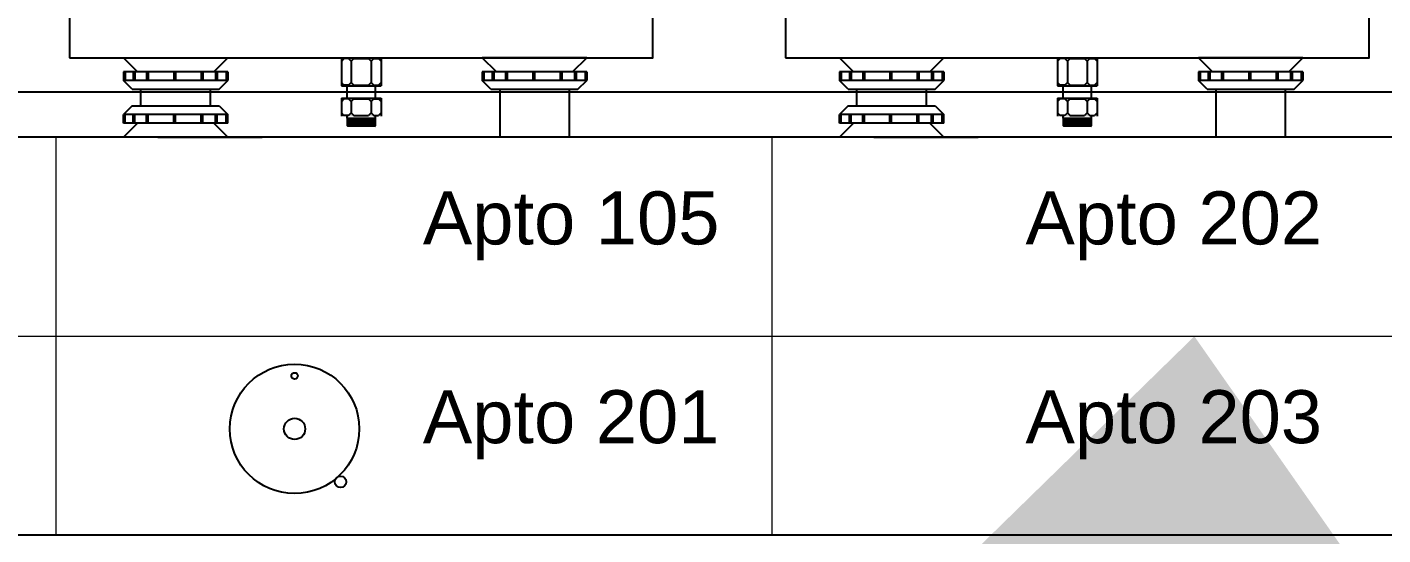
# Model space of a CAD drawing. Header units: inches. Extents: x -3 to 923, y -103 to 154.
# Drawn here: x 258.472 to 258.988, y -88.141 to -87.947 of the extents above; entities that cross this region are included whole.
import ezdxf

# ---------------------------------------------------------------- set-up
doc = ezdxf.new("R2010")
doc.units = ezdxf.units.IN
doc.header["$LTSCALE"] = 10
doc.header["$MEASUREMENT"] = 0
doc.linetypes.add('HIDDEN', pattern=[0.375, 0.25, -0.125])
doc.layers.get('DEFPOINTS').update_dxf_attribs({"color": 8})
for name, color, linetype in [('EL-Textos_condutos', 7, 'Continuous'), ('PARA-RAIOS', 240, 'Continuous'), ('QUADROS', 7, 'Continuous'), ('QUADROS_E_CAIXAS', 240, 'Continuous'), ('TXT', 7, 'Continuous')]:
    doc.layers.add(name, color=color, linetype=linetype)
doc.layers.add('VP', color=1, linetype='Continuous', plot=False)
doc.styles.add('Arial', font='arial.ttf')
doc.dimstyles.new('RICARDO-1-10', dxfattribs={"dimtxt": 0.02, "dimasz": 0.01, "dimexe": 0.01, "dimexo": 0.01, "dimgap": 0.01, "dimtad": 0, "dimtih": 1, "dimtoh": 1, "dimdec": 0, "dimlfac": 1000, "dimzin": 0, "dimdsep": 46, "dimtxsty": 'Arial', "dimblk": 'OBLIQUE', "dimcen": 0, "dimclrt": 2, "dimadec": 0, "dimazin": 0, "dimtfac": 1, "dimtdec": 0, "dimtofl": 0, "dimtmove": 0, "dimatfit": 3, "dimldrblk": 'CLOSEDBLANK', "dimfxl": 0, "dimtolj": 1, "dimtzin": 0, "dimarcsym": 0})
doc.dimstyles.get("Standard").update_dxf_attribs({"dimtxt": 0.18, "dimasz": 0.18, "dimexe": 0.18, "dimexo": 0.0625, "dimgap": 0.09, "dimtad": 0, "dimtih": 1, "dimtoh": 1, "dimdec": 4, "dimzin": 0, "dimdsep": 46, "dimtxsty": 'Standard', "dimcen": 0.09, "dimadec": 0, "dimazin": 0, "dimtfac": 1, "dimtdec": 4, "dimtofl": 0, "dimtmove": 0, "dimatfit": 3, "dimfxl": 0, "dimtolj": 1, "dimtzin": 0, "dimarcsym": 0})

# ---------------------------------------------------------------- blocks, each defined once
blk = doc.blocks.new('_Oblique')
at = {"color": 0, "linetype": 'ByBlock', "lineweight": -2}
blk.add_line((-0.5, -0.5), (0.5, 0.5), dxfattribs=at)
blk = doc.blocks.new('*D38')
at = {"layer": 'DEFPOINTS', "color": 0, "transparency": 16777216}
for p in [(261.0127879930641, -87.58607777777434), (257.9441555683533, -87.67654674285738), (261.0127879930641, -88.16688096198759)]:
    blk.add_point(p, dxfattribs=at)
at = {"layer": 'VP', "color": 0, "lineweight": -2, "transparency": 16777216}
for p, q in [((257.9441555683533, -87.66654674285738), (257.9441555683533, -87.57607777777433)), ((261.0127879930641, -88.15688096198758), (261.0127879930641, -87.57607777777433)), ((257.9441555683533, -87.58607777777434), (259.4385945637919, -87.58607777777434)), ((261.0127879930641, -87.58607777777434), (259.5183489976255, -87.58607777777434))]:
    blk.add_line(p, q, dxfattribs=at)
at = {"layer": 'VP', "color": 0, "lineweight": -2, "transparency": 16777216, "xscale": 0.01, "yscale": 0.01, "zscale": 0.01, "rotation": 180}
blk.add_blockref('_Oblique', (257.9441555683533, -87.58607777777434), dxfattribs=at)
at = {"layer": 'VP', "color": 0, "lineweight": -2, "transparency": 16777216, "xscale": 0.01, "yscale": 0.01, "zscale": 0.01}
blk.add_blockref('_Oblique', (261.0127879930641, -87.58607777777434), dxfattribs=at)
at = {"layer": 'VP', "color": 2, "transparency": 16777216, "insert": (259.4784717807087, -87.58607777777434), "char_height": 0.02, "attachment_point": 5, "style": 'Arial'}
blk.add_mtext('\\A1;3069', dxfattribs=at)
blk = doc.blocks.new('_ClosedBlank')
at = {"color": 0, "linetype": 'ByBlock', "lineweight": -2}
for p, q in [((-1, 0.1666666666666667), (0, 0)), ((-1, 0.1666666666666667), (-1, -0.1666666666666667)), ((0, 0), (-1, -0.1666666666666667))]:
    blk.add_line(p, q, dxfattribs=at)

msp = doc.modelspace()

# ---------------------------------------------------------------- hatches: boundary and pattern name
at = {"layer": 'QUADROS'}
for points in [[(258.5941738728795, -87.95923369937904), (258.5923874748174, -87.95923369937904), (258.5913893695006, -87.9602318046959), (258.5913893695006, -87.95898152546603), (258.6065198042833, -87.95898152546603), (258.6065198042833, -87.9602318046959), (258.6055216989664, -87.95923369937904), (258.6037353009044, -87.95923369937904), (258.6027371955876, -87.9602318046959), (258.6017390902707, -87.95923369937904), (258.596170083513, -87.95923369937904), (258.5951719781963, -87.9602318046959)], [(258.5941738728795, -87.95923369937904), (258.5923874748174, -87.95923369937904), (258.5913893695006, -87.9602318046959), (258.5913893695006, -87.95898152546603), (258.6065198042833, -87.95898152546603), (258.6065198042833, -87.9602318046959), (258.6055216989664, -87.95923369937904), (258.6037353009044, -87.95923369937904), (258.6027371955876, -87.9602318046959), (258.6017390902707, -87.95923369937904), (258.596170083513, -87.95923369937904), (258.5951719781963, -87.9602318046959)], [(258.8665216989663, -87.95923369937904), (258.8647353009043, -87.95923369937904), (258.8637371955875, -87.9602318046959), (258.8637371955875, -87.95898152546603), (258.8788676303701, -87.95898152546603), (258.8788676303701, -87.9602318046959), (258.8778695250533, -87.95923369937904), (258.8760831269913, -87.95923369937904), (258.8750850216745, -87.9602318046959), (258.8740869163577, -87.95923369937904), (258.8685179096, -87.95923369937904), (258.8675198042831, -87.9602318046959)], [(258.8665216989663, -87.95923369937904), (258.8647353009043, -87.95923369937904), (258.8637371955875, -87.9602318046959), (258.8637371955875, -87.95898152546603), (258.8788676303701, -87.95898152546603), (258.8788676303701, -87.9602318046959), (258.8778695250533, -87.95923369937904), (258.8760831269913, -87.95923369937904), (258.8750850216745, -87.9602318046959), (258.8740869163577, -87.95923369937904), (258.8685179096, -87.95923369937904), (258.8675198042831, -87.9602318046959)], [(258.5913893695006, -87.96964540926548), (258.5913893695006, -87.9683951300356), (258.5923874748174, -87.96939323535244), (258.5941738728795, -87.96939323535244), (258.5951719781963, -87.9683951300356), (258.596170083513, -87.96939323535244), (258.6017390902707, -87.96939323535244), (258.6027371955876, -87.9683951300356), (258.6037353009044, -87.96939323535244), (258.6055216989664, -87.96939323535244), (258.6065198042833, -87.96839513003567), (258.6065198042833, -87.96964540926548)], [(258.8637371955875, -87.96964540926548), (258.8637371955875, -87.9683951300356), (258.8647353009043, -87.96939323535244), (258.8665216989663, -87.96939323535244), (258.8675198042831, -87.9683951300356), (258.8685179096001, -87.96939323535244), (258.8740869163577, -87.96939323535244), (258.8750850216745, -87.9683951300356), (258.8760831269913, -87.96939323535244), (258.8778695250533, -87.96939323535244), (258.8788676303701, -87.96839513003567), (258.8788676303701, -87.96964540926548)]]:
    msp.add_hatch(color=7, dxfattribs=at).paths.add_polyline_path(points)
h = msp.add_hatch(color=7, dxfattribs=at)
h.paths.add_polyline_path([(258.5913893695006, -87.98120085869756), (258.5913893695006, -87.9799505794677), (258.5923874748174, -87.98094868478452), (258.5941738728795, -87.98094868478452), (258.5951719781963, -87.9799505794677), (258.596170083513, -87.98094868478452), (258.6017390902707, -87.98094868478452), (258.6027371955876, -87.9799505794677), (258.6037353009044, -87.98094868478452), (258.6055216989664, -87.98094868478452), (258.6065198042833, -87.9799505794677), (258.6065198042833, -87.98120085869756)])
h.paths.add_polyline_path([(258.6065198042833, -87.97439216304538), (258.6065198042833, -87.97564244227524), (258.6055216989664, -87.9746443369584), (258.6037353009044, -87.9746443369584), (258.6027371955876, -87.97564244227524), (258.6017390902707, -87.9746443369584), (258.596170083513, -87.9746443369584), (258.5951719781963, -87.97564244227524), (258.5941738728795, -87.9746443369584), (258.5923874748174, -87.9746443369584), (258.5913893695006, -87.97564244227524), (258.5913893695006, -87.97439216304538)])
h = msp.add_hatch(color=7, dxfattribs=at)
h.paths.add_polyline_path([(258.8637371955875, -87.98120085869756), (258.8637371955875, -87.9799505794677), (258.8647353009043, -87.98094868478452), (258.8665216989663, -87.98094868478452), (258.8675198042831, -87.9799505794677), (258.8685179096001, -87.98094868478452), (258.8740869163577, -87.98094868478452), (258.8750850216745, -87.9799505794677), (258.8760831269913, -87.98094868478452), (258.8778695250533, -87.98094868478452), (258.8788676303701, -87.9799505794677), (258.8788676303701, -87.98120085869756)])
h.paths.add_polyline_path([(258.8788676303701, -87.97439216304538), (258.8788676303701, -87.97564244227524), (258.8778695250533, -87.9746443369584), (258.8760831269913, -87.9746443369584), (258.8750850216745, -87.97564244227524), (258.8740869163577, -87.9746443369584), (258.8685179096001, -87.9746443369584), (258.8675198042831, -87.97564244227524), (258.8665216989663, -87.9746443369584), (258.8647353009043, -87.9746443369584), (258.8637371955875, -87.97564244227524), (258.8637371955875, -87.97439216304538)])

# ---------------------------------------------------------------- linework, layer by layer
at = {"layer": 'EL-Textos_condutos', "linetype": 'Continuous', "lineweight": 0}
for p, q in [((258.4828077422665, -87.98924239503108), (258.4828077422665, -88.1405467428572)), ((258.7551555683534, -87.98924239503108), (258.7551555683534, -88.1405467428572)), ((257.9431555683533, -88.06489456894411), (259.2040251335707, -88.06489456894418))]:
    msp.add_line(p, q, dxfattribs=at)
at = {"layer": 'QUADROS', "color": 7}
for p, q in [((258.5138352205273, -87.96432198518835), (258.508494760805, -87.95898152546603)), ((258.5428565619522, -87.96432198518835), (258.5481970216745, -87.95898152546603)), ((258.5913893695006, -87.95898152546603), (258.6065198042833, -87.95898152546603)), ((258.5913893695006, -87.95898152546603), (258.5913893695006, -87.96964540926548)), ((258.5913893695006, -87.95898152546603), (258.6065198042833, -87.95898152546603)), ((258.5913893695006, -87.9602318046959), (258.5923874748174, -87.95923369937904)), ((258.5913893695006, -87.9602318046959), (258.5923874748174, -87.95923369937904)), ((258.5941738728795, -87.95923369937904), (258.5923874748174, -87.95923369937904)), ((258.5941738728795, -87.95923369937904), (258.5923874748174, -87.95923369937904)), ((258.5951719781963, -87.9602318046959), (258.5941632825441, -87.95922310904369)), ((258.5951719781963, -87.9602318046959), (258.5941632825441, -87.95922310904369)), ((258.5951719781963, -87.9602318046959), (258.5961806738484, -87.95922310904369)), ((258.5951719781963, -87.9602318046959), (258.5961806738484, -87.95922310904369)), ((258.5951719781963, -87.9602318046959), (258.5951719781963, -87.9683951300356)), ((258.596170083513, -87.95923369937904), (258.6017390902707, -87.95923369937904)), ((258.596170083513, -87.95923369937904), (258.6017390902707, -87.95923369937904)), ((258.6027371955876, -87.9602318046959), (258.6017284999353, -87.95922310904369)), ((258.6027371955876, -87.9602318046959), (258.6017284999353, -87.95922310904369)), ((258.6027371955876, -87.9602318046959), (258.6037458912397, -87.95922310904369)), ((258.6027371955876, -87.9602318046959), (258.6037458912397, -87.95922310904369)), ((258.6027371955876, -87.9602318046959), (258.6027371955876, -87.9683951300356)), ((258.6037353009044, -87.95923369937904), (258.6055216989664, -87.95923369937904)), ((258.6037353009044, -87.95923369937904), (258.6055216989664, -87.95923369937904)), ((258.6065198042833, -87.9602318046959), (258.6055216989664, -87.95923369937904)), ((258.6065198042833, -87.9602318046959), (258.6055216989664, -87.95923369937904)), ((258.6065198042833, -87.95898152546603), (258.6065198042833, -87.96964540926548)), ((258.6503322102619, -87.96432198518835), (258.6449917505395, -87.95898152546603)), ((258.6449917505395, -87.95898152546603), (258.6846940114091, -87.95898152546603)), ((258.6846940114091, -87.95898152546603), (258.6449917505395, -87.95898152546603)), ((258.6793535516869, -87.96432198518835), (258.6846940114091, -87.95898152546603)), ((258.7861830466142, -87.96432198518835), (258.7808425868919, -87.95898152546603)), ((258.8152043880391, -87.96432198518835), (258.8205448477614, -87.95898152546603)), ((258.8637371955875, -87.95898152546603), (258.8788676303701, -87.95898152546603)), ((258.8637371955875, -87.95898152546603), (258.8637371955875, -87.96964540926548)), ((258.8637371955875, -87.95898152546603), (258.8788676303701, -87.95898152546603)), ((258.8637371955875, -87.9602318046959), (258.8647353009043, -87.95923369937904)), ((258.8637371955875, -87.9602318046959), (258.8647353009043, -87.95923369937904)), ((258.8665216989663, -87.95923369937904), (258.8647353009043, -87.95923369937904)), ((258.8665216989663, -87.95923369937904), (258.8647353009043, -87.95923369937904)), ((258.8675198042831, -87.9602318046959), (258.866511108631, -87.95922310904369)), ((258.8675198042831, -87.9602318046959), (258.866511108631, -87.95922310904369)), ((258.8675198042831, -87.9602318046959), (258.8685284999355, -87.95922310904369)), ((258.8675198042831, -87.9602318046959), (258.8685284999355, -87.95922310904369)), ((258.8675198042831, -87.9602318046959), (258.8675198042831, -87.9683951300356)), ((258.8685179096001, -87.95923369937904), (258.8740869163577, -87.95923369937904)), ((258.8685179096001, -87.95923369937904), (258.8740869163577, -87.95923369937904)), ((258.8750850216745, -87.9602318046959), (258.8740763260224, -87.95922310904369)), ((258.8750850216745, -87.9602318046959), (258.8740763260224, -87.95922310904369)), ((258.8750850216745, -87.9602318046959), (258.8760937173266, -87.95922310904369)), ((258.8750850216745, -87.9602318046959), (258.8760937173266, -87.95922310904369)), ((258.8750850216745, -87.9602318046959), (258.8750850216745, -87.9683951300356)), ((258.8760831269913, -87.95923369937904), (258.8778695250533, -87.95923369937904)), ((258.8760831269913, -87.95923369937904), (258.8778695250533, -87.95923369937904)), ((258.8788676303701, -87.9602318046959), (258.8778695250533, -87.95923369937904)), ((258.8788676303701, -87.9602318046959), (258.8778695250533, -87.95923369937904)), ((258.8788676303701, -87.95898152546603), (258.8788676303701, -87.96964540926548)), ((258.9226800363488, -87.96432198518835), (258.9173395766265, -87.95898152546603)), ((258.9173395766265, -87.95898152546603), (258.957041837496, -87.95898152546603)), ((258.957041837496, -87.95898152546603), (258.9173395766265, -87.95898152546603)), ((258.9517013777738, -87.96432198518835), (258.957041837496, -87.95898152546603)), ((258.508494760805, -87.96432198518835), (258.508494760805, -87.96763050692745)), ((258.5481970216745, -87.96432198518835), (258.508494760805, -87.96432198518835)), ((258.5118032825441, -87.97093902866666), (258.508494760805, -87.96763050692745)), ((258.5481970216745, -87.9676305069275), (258.508494760805, -87.96763050692745)), ((258.5091315493209, -87.96432198518835), (258.5091315493209, -87.96763050692745)), ((258.5122542508465, -87.96432198518835), (258.5122542508465, -87.9676305069275)), ((258.5128910393625, -87.96432198518835), (258.5128910393625, -87.9676305069275)), ((258.5173293383024, -87.96432198518835), (258.5173293383024, -87.9676305069275)), ((258.5179661268184, -87.96432198518835), (258.5179661268184, -87.9676305069275)), ((258.5277091027237, -87.96432198518835), (258.5277091027237, -87.9676305069275)), ((258.5283458912398, -87.96432198518835), (258.5283458912398, -87.9676305069275)), ((258.5380888671451, -87.96432198518835), (258.5380888671451, -87.9676305069275)), ((258.538725655661, -87.96432198518835), (258.538725655661, -87.96763050692745)), ((258.5435564616419, -87.96432198518835), (258.5435564616419, -87.9676305069275)), ((258.5441932501579, -87.96432198518835), (258.5441932501579, -87.96763050692745)), ((258.5448884999354, -87.97093902866666), (258.5481970216745, -87.96763050692745)), ((258.5475602331585, -87.96432198518835), (258.5475602331585, -87.9676305069275)), ((258.5481970216745, -87.96432198518835), (258.5481970216745, -87.96763050692745)), ((258.6846940114091, -87.96432198518835), (258.6449917505395, -87.96432198518835)), ((258.6449917505395, -87.96432198518835), (258.6449917505395, -87.96763050692745)), ((258.6846940114091, -87.96763050692745), (258.6449917505395, -87.96763050692745)), ((258.6483002722787, -87.97093902866666), (258.6449917505395, -87.96763050692745)), ((258.6456285390555, -87.96432198518835), (258.6456285390555, -87.96763050692745)), ((258.6487512405812, -87.96432198518835), (258.6487512405812, -87.96763050692745)), ((258.6493880290972, -87.96432198518835), (258.6493880290972, -87.96763050692745)), ((258.653826328037, -87.96432198518835), (258.653826328037, -87.96763050692745)), ((258.654463116553, -87.96432198518835), (258.654463116553, -87.96763050692745)), ((258.6642060924582, -87.96432198518835), (258.6642060924582, -87.96763050692745)), ((258.6648428809743, -87.96432198518835), (258.6648428809743, -87.96763050692745)), ((258.6745858568797, -87.96432198518835), (258.6745858568797, -87.96763050692745)), ((258.6752226453956, -87.96432198518835), (258.6752226453956, -87.96763050692745)), ((258.6800534513765, -87.96432198518835), (258.6800534513765, -87.96763050692745)), ((258.6806902398926, -87.96432198518835), (258.6806902398926, -87.96763050692745)), ((258.68138548967, -87.97093902866659), (258.6846940114091, -87.96763050692745)), ((258.6840572228932, -87.96432198518835), (258.6840572228932, -87.96763050692745)), ((258.6846940114091, -87.96432198518835), (258.6846940114091, -87.96763050692745)), ((258.7808425868919, -87.96432198518835), (258.7808425868919, -87.96763050692745)), ((258.8205448477614, -87.96432198518835), (258.7808425868919, -87.96432198518835)), ((258.7841511086311, -87.97093902866666), (258.7808425868919, -87.96763050692745)), ((258.8205448477614, -87.9676305069275), (258.7808425868919, -87.96763050692745)), ((258.7814793754079, -87.96432198518835), (258.7814793754079, -87.96763050692745)), ((258.7846020769335, -87.96432198518835), (258.7846020769335, -87.9676305069275)), ((258.7852388654494, -87.96432198518835), (258.7852388654494, -87.9676305069275)), ((258.7896771643893, -87.96432198518835), (258.7896771643893, -87.9676305069275)), ((258.7903139529053, -87.96432198518835), (258.7903139529053, -87.9676305069275)), ((258.8000569288106, -87.96432198518835), (258.8000569288106, -87.9676305069275)), ((258.8006937173267, -87.96432198518835), (258.8006937173267, -87.9676305069275)), ((258.810436693232, -87.96432198518835), (258.810436693232, -87.9676305069275)), ((258.811073481748, -87.96432198518835), (258.811073481748, -87.96763050692745)), ((258.8159042877289, -87.96432198518835), (258.8159042877289, -87.9676305069275)), ((258.8165410762448, -87.96432198518835), (258.8165410762448, -87.96763050692745)), ((258.8172363260223, -87.97093902866666), (258.8205448477614, -87.96763050692745)), ((258.8199080592456, -87.96432198518835), (258.8199080592456, -87.9676305069275)), ((258.8205448477614, -87.96432198518835), (258.8205448477614, -87.96763050692745)), ((258.957041837496, -87.96432198518835), (258.9173395766265, -87.96432198518835)), ((258.9173395766265, -87.96432198518835), (258.9173395766265, -87.96763050692745)), ((258.957041837496, -87.96763050692745), (258.9173395766265, -87.96763050692745)), ((258.9206480983657, -87.97093902866666), (258.9173395766265, -87.96763050692745)), ((258.9179763651425, -87.96432198518835), (258.9179763651425, -87.96763050692745)), ((258.921099066668, -87.96432198518835), (258.921099066668, -87.96763050692745)), ((258.921735855184, -87.96432198518835), (258.921735855184, -87.96763050692745)), ((258.9261741541239, -87.96432198518835), (258.9261741541239, -87.96763050692745)), ((258.92681094264, -87.96432198518835), (258.92681094264, -87.96763050692745)), ((258.9365539185453, -87.96432198518835), (258.9365539185453, -87.96763050692745)), ((258.9371907070613, -87.96432198518835), (258.9371907070613, -87.96763050692745)), ((258.9469336829666, -87.96432198518835), (258.9469336829666, -87.96763050692745)), ((258.9475704714827, -87.96432198518835), (258.9475704714827, -87.96763050692745)), ((258.9524012774635, -87.96432198518835), (258.9524012774635, -87.96763050692745)), ((258.9530380659795, -87.96432198518835), (258.9530380659795, -87.96763050692745)), ((258.9537333157569, -87.97093902866659), (258.957041837496, -87.96763050692745)), ((258.9564050489801, -87.96432198518835), (258.9564050489801, -87.96763050692745)), ((258.957041837496, -87.96432198518835), (258.957041837496, -87.96763050692745)), ((258.5118032825441, -87.97093902866666), (258.5448884999354, -87.97093902866666)), ((258.5151118042831, -87.97728489183062), (258.5151118042831, -87.97093902866666)), ((258.5415799781962, -87.97728489183062), (258.5415799781962, -87.97093902866666)), ((258.5913893695006, -87.9683951300356), (258.5923874748174, -87.96939323535244)), ((258.5913893695006, -87.96964540926548), (258.6065198042833, -87.96964540926548)), ((258.5941738728795, -87.96939323535244), (258.5923874748174, -87.96939323535244)), ((258.5935530216744, -87.97439216304538), (258.5935530216744, -87.96939323535244)), ((258.5951719781963, -87.9683951300356), (258.5941632825441, -87.96940382568782)), ((258.5951719781963, -87.9683951300356), (258.5961806738484, -87.96940382568782)), ((258.596170083513, -87.96939323535244), (258.6017390902707, -87.96939323535244)), ((258.6027371955876, -87.9683951300356), (258.6017284999353, -87.96940382568782)), ((258.6027371955876, -87.9683951300356), (258.6037458912397, -87.96940382568782)), ((258.6037353009044, -87.96939323535244), (258.6055216989664, -87.96939323535244)), ((258.6043561521093, -87.97439216304538), (258.6043561521093, -87.96964540926548)), ((258.6065198042833, -87.9683951300356), (258.6055216989664, -87.96939323535244)), ((258.6483002722787, -87.97093902866666), (258.68138548967, -87.97093902866659)), ((258.7841511086311, -87.97093902866666), (258.8172363260223, -87.97093902866666)), ((258.7874596303702, -87.97728489183062), (258.7874596303702, -87.97093902866666)), ((258.8139278042831, -87.97728489183062), (258.8139278042831, -87.97093902866666)), ((258.8637371955875, -87.9683951300356), (258.8647353009043, -87.96939323535244)), ((258.8637371955875, -87.96964540926548), (258.8788676303701, -87.96964540926548)), ((258.8665216989663, -87.96939323535244), (258.8647353009043, -87.96939323535244)), ((258.8659008477615, -87.97439216304538), (258.8659008477615, -87.96939323535244)), ((258.8675198042831, -87.9683951300356), (258.866511108631, -87.96940382568782)), ((258.8675198042831, -87.9683951300356), (258.8685284999355, -87.96940382568782)), ((258.8685179096001, -87.96939323535244), (258.8740869163577, -87.96939323535244)), ((258.8750850216745, -87.9683951300356), (258.8740763260224, -87.96940382568782)), ((258.8750850216745, -87.9683951300356), (258.8760937173266, -87.96940382568782)), ((258.8760831269913, -87.96939323535244), (258.8778695250533, -87.96939323535244)), ((258.8767039781961, -87.97439216304538), (258.8767039781961, -87.96964540926548)), ((258.8788676303701, -87.9683951300356), (258.8778695250533, -87.96939323535244)), ((258.9206480983657, -87.97093902866666), (258.9537333157569, -87.97093902866659)), ((258.5118032825441, -87.97728489183062), (258.508494760805, -87.98059341356978)), ((258.5118032825441, -87.97728489183062), (258.5448884999354, -87.97728489183062)), ((258.5448884999354, -87.97728489183062), (258.5481970216745, -87.98059341356978)), ((258.5913893695006, -87.97439216304538), (258.6065198042833, -87.97439216304538)), ((258.5913893695006, -87.97439216304538), (258.5913893695006, -87.98120085869756)), ((258.5913893695006, -87.97564244227524), (258.5923874748174, -87.9746443369584)), ((258.5941738728795, -87.9746443369584), (258.5923874748174, -87.9746443369584)), ((258.5951719781963, -87.97564244227524), (258.5941632825441, -87.97463374662304)), ((258.5951719781963, -87.97564244227524), (258.5961806738484, -87.97463374662304)), ((258.5951719781963, -87.97564244227524), (258.5951719781963, -87.9799505794677)), ((258.596170083513, -87.9746443369584), (258.6017390902707, -87.9746443369584)), ((258.6027371955876, -87.97564244227524), (258.6017284999353, -87.97463374662304)), ((258.6027371955876, -87.97564244227524), (258.6037458912397, -87.97463374662304)), ((258.6027371955876, -87.97564244227524), (258.6027371955876, -87.9799505794677)), ((258.6037353009044, -87.9746443369584), (258.6055216989664, -87.9746443369584)), ((258.6065198042833, -87.97564244227524), (258.6055216989664, -87.9746443369584)), ((258.6065198042833, -87.97439216304538), (258.6065198042833, -87.98120085869756)), ((258.7841511086311, -87.97728489183062), (258.7808425868919, -87.98059341356978)), ((258.7841511086311, -87.97728489183062), (258.8172363260223, -87.97728489183062)), ((258.8172363260223, -87.97728489183062), (258.8205448477614, -87.98059341356978)), ((258.8637371955875, -87.97439216304538), (258.8788676303701, -87.97439216304538)), ((258.8637371955875, -87.97439216304538), (258.8637371955875, -87.98120085869756)), ((258.8637371955875, -87.97564244227524), (258.8647353009043, -87.9746443369584)), ((258.8665216989663, -87.9746443369584), (258.8647353009043, -87.9746443369584)), ((258.8675198042831, -87.97564244227524), (258.866511108631, -87.97463374662304)), ((258.8675198042831, -87.97564244227524), (258.8685284999355, -87.97463374662304)), ((258.8675198042831, -87.97564244227524), (258.8675198042831, -87.9799505794677)), ((258.8685179096001, -87.9746443369584), (258.8740869163577, -87.9746443369584)), ((258.8750850216745, -87.97564244227524), (258.8740763260224, -87.97463374662304)), ((258.8750850216745, -87.97564244227524), (258.8760937173266, -87.97463374662304)), ((258.8750850216745, -87.97564244227524), (258.8750850216745, -87.9799505794677)), ((258.8760831269913, -87.9746443369584), (258.8778695250533, -87.9746443369584)), ((258.8788676303701, -87.97564244227524), (258.8778695250533, -87.9746443369584)), ((258.8788676303701, -87.97439216304538), (258.8788676303701, -87.98120085869756)), ((258.508494760805, -87.98390193530892), (258.508494760805, -87.98059341356978)), ((258.5481970216745, -87.98059341356978), (258.508494760805, -87.98059341356978)), ((258.5091315493209, -87.98390193530892), (258.5091315493209, -87.98059341356978)), ((258.5122542508465, -87.98390193530892), (258.5122542508465, -87.98059341356978)), ((258.5128910393625, -87.98390193530892), (258.5128910393625, -87.98059341356978)), ((258.5173293383024, -87.98390193530892), (258.5173293383024, -87.98059341356978)), ((258.5179661268184, -87.98390193530892), (258.5179661268184, -87.98059341356978)), ((258.5277091027237, -87.98390193530892), (258.5277091027237, -87.98059341356978)), ((258.5283458912398, -87.98390193530892), (258.5283458912398, -87.98059341356978)), ((258.5380888671451, -87.98390193530892), (258.5380888671451, -87.98059341356978)), ((258.538725655661, -87.98390193530892), (258.538725655661, -87.98059341356978)), ((258.5435564616419, -87.98390193530892), (258.5435564616419, -87.98059341356978)), ((258.5441932501579, -87.98390193530892), (258.5441932501579, -87.98059341356978)), ((258.5475602331585, -87.98390193530892), (258.5475602331585, -87.98059341356978)), ((258.5481970216745, -87.98390193530892), (258.5481970216745, -87.98059341356978)), ((258.5913893695006, -87.9799505794677), (258.5923874748174, -87.98094868478452)), ((258.5941738728795, -87.98094868478452), (258.5923874748174, -87.98094868478452)), ((258.5935530216744, -87.98195738043667), (258.5935530216744, -87.98094868478452)), ((258.5935530216744, -87.98195738043667), (258.5936920215655, -87.98206588305601)), ((258.5935530216744, -87.98195738043667), (258.6043561521093, -87.98195738043667)), ((258.5936920215655, -87.98208178564323), (258.5935632078705, -87.98218233696906)), ((258.5935632078705, -87.98219823955628), (258.5936920215655, -87.98229879088217)), ((258.5936920215655, -87.98231469346945), (258.5935632078705, -87.98241524479538)), ((258.5935632078705, -87.98243114738261), (258.5936920215655, -87.98253169870827)), ((258.5936920215655, -87.9825476012955), (258.5935632078705, -87.98264815262132)), ((258.5935632078705, -87.98266405520855), (258.5936920215655, -87.98276460653443)), ((258.5936920215655, -87.98278050912172), (258.5935632078705, -87.98288106044743)), ((258.5935632078705, -87.98289696303466), (258.5936920215655, -87.98299751436042)), ((258.5936920215655, -87.98301341694771), (258.5935632078705, -87.98311396827349)), ((258.5935632078705, -87.98312987086071), (258.5936920215655, -87.98323042218654)), ((258.5936920215655, -87.98324632477376), (258.5935632078705, -87.98334687609959)), ((258.5935632078705, -87.98336277868681), (258.5936920215655, -87.98346333001264)), ((258.6042233589583, -87.98230674217578), (258.5935694146104, -87.98219028826266)), ((258.6042233589583, -87.982539650002), (258.5935694146106, -87.98242319608882)), ((258.6042233589583, -87.9827725578281), (258.5935694146106, -87.98265610391493)), ((258.6042233589583, -87.98300546565426), (258.5935694146106, -87.98288901174111)), ((258.6042233589583, -87.98323837348025), (258.5935694146106, -87.98312191956708)), ((258.6042233589583, -87.98347128130644), (258.5935694146106, -87.98335482739331)), ((258.5936858148254, -87.9820738343496), (258.6043397591732, -87.98219028826266)), ((258.5936858148254, -87.98230674217578), (258.6043397591732, -87.98242319608882)), ((258.5936858148254, -87.98253965000188), (258.6043397591732, -87.98265610391493)), ((258.5936858148254, -87.9827725578281), (258.6043397591732, -87.98288901174111)), ((258.5936858148254, -87.98300546565405), (258.6043397591732, -87.98312191956708)), ((258.5936858148254, -87.98323837348025), (258.6043397591732, -87.98335482739331)), ((258.5951719781963, -87.9799505794677), (258.5941632825441, -87.98095927511984)), ((258.5951719781963, -87.9799505794677), (258.5961806738484, -87.98095927511984)), ((258.596170083513, -87.98094868478452), (258.6017390902707, -87.98094868478452)), ((258.6027371955876, -87.9799505794677), (258.6017284999353, -87.98095927511984)), ((258.6027371955876, -87.9799505794677), (258.6037458912397, -87.98095927511984)), ((258.6037353009044, -87.98094868478452), (258.6055216989664, -87.98094868478452)), ((258.6043561521093, -87.98195738043667), (258.6042171522183, -87.98206588305601)), ((258.6042171522183, -87.98208178564323), (258.6043459659133, -87.98218233696906)), ((258.6043459659133, -87.98219823955628), (258.6042171522183, -87.98229879088217)), ((258.6042171522183, -87.98231469346945), (258.6043459659133, -87.98241524479538)), ((258.6043459659133, -87.98243114738261), (258.6042171522183, -87.98253169870827)), ((258.6042171522183, -87.9825476012955), (258.6043459659133, -87.98264815262132)), ((258.6043459659133, -87.98266405520855), (258.6042171522183, -87.98276460653443)), ((258.6042171522183, -87.98278050912172), (258.6043459659133, -87.98288106044743)), ((258.6043459659133, -87.98289696303466), (258.6042171522183, -87.98299751436042)), ((258.6042171522183, -87.98301341694771), (258.6043459659133, -87.98311396827349)), ((258.6043459659133, -87.98312987086071), (258.6042171522183, -87.98323042218654)), ((258.6042171522183, -87.98324632477376), (258.6043459659133, -87.98334687609959)), ((258.6043459659133, -87.98336277868681), (258.6042171522183, -87.98346333001264)), ((258.6043561521093, -87.98195738043667), (258.6043561521093, -87.98094868478452)), ((258.6065198042833, -87.9799505794677), (258.6055216989664, -87.98094868478452)), ((258.7808425868919, -87.98390193530892), (258.7808425868919, -87.98059341356978)), ((258.8205448477614, -87.98059341356978), (258.7808425868919, -87.98059341356978)), ((258.7814793754079, -87.98390193530892), (258.7814793754079, -87.98059341356978)), ((258.7846020769335, -87.98390193530892), (258.7846020769335, -87.98059341356978)), ((258.7852388654494, -87.98390193530892), (258.7852388654494, -87.98059341356978)), ((258.7896771643893, -87.98390193530892), (258.7896771643893, -87.98059341356978)), ((258.7903139529053, -87.98390193530892), (258.7903139529053, -87.98059341356978)), ((258.8000569288106, -87.98390193530892), (258.8000569288106, -87.98059341356978)), ((258.8006937173267, -87.98390193530892), (258.8006937173267, -87.98059341356978)), ((258.810436693232, -87.98390193530892), (258.810436693232, -87.98059341356978)), ((258.811073481748, -87.98390193530892), (258.811073481748, -87.98059341356978)), ((258.8159042877289, -87.98390193530892), (258.8159042877289, -87.98059341356978)), ((258.8165410762448, -87.98390193530892), (258.8165410762448, -87.98059341356978)), ((258.8199080592456, -87.98390193530892), (258.8199080592456, -87.98059341356978)), ((258.8205448477614, -87.98390193530892), (258.8205448477614, -87.98059341356978)), ((258.8637371955875, -87.9799505794677), (258.8647353009043, -87.98094868478452)), ((258.8665216989663, -87.98094868478452), (258.8647353009043, -87.98094868478452)), ((258.8659008477615, -87.98195738043667), (258.8659008477615, -87.98094868478452)), ((258.8659008477615, -87.98195738043667), (258.8660398476524, -87.98206588305601)), ((258.8659008477615, -87.98195738043667), (258.8767039781961, -87.98195738043667)), ((258.8660398476524, -87.98208178564323), (258.8659110339574, -87.98218233696906)), ((258.8659110339574, -87.98219823955628), (258.8660398476524, -87.98229879088217)), ((258.8660398476524, -87.98231469346945), (258.8659110339574, -87.98241524479538)), ((258.8659110339574, -87.98243114738261), (258.8660398476524, -87.98253169870827)), ((258.8660398476524, -87.9825476012955), (258.8659110339574, -87.98264815262132)), ((258.8659110339574, -87.98266405520855), (258.8660398476524, -87.98276460653443)), ((258.8660398476524, -87.98278050912172), (258.8659110339574, -87.98288106044743)), ((258.8659110339574, -87.98289696303466), (258.8660398476524, -87.98299751436042)), ((258.8660398476524, -87.98301341694771), (258.8659110339574, -87.98311396827349)), ((258.8659110339574, -87.98312987086071), (258.8660398476524, -87.98323042218654)), ((258.8660398476524, -87.98324632477376), (258.8659110339574, -87.98334687609959)), ((258.8659110339574, -87.98336277868681), (258.8660398476524, -87.98346333001264)), ((258.8765711850453, -87.98230674217578), (258.8659172406975, -87.98219028826266)), ((258.8765711850453, -87.982539650002), (258.8659172406975, -87.98242319608882)), ((258.8765711850453, -87.9827725578281), (258.8659172406975, -87.98265610391493)), ((258.8765711850453, -87.98300546565426), (258.8659172406975, -87.98288901174111)), ((258.8765711850453, -87.98323837348025), (258.8659172406975, -87.98312191956708)), ((258.8765711850453, -87.98347128130644), (258.8659172406975, -87.98335482739331)), ((258.8660336409124, -87.9820738343496), (258.8766875852602, -87.98219028826266)), ((258.8660336409124, -87.98230674217578), (258.8766875852602, -87.98242319608882)), ((258.8660336409124, -87.98253965000188), (258.8766875852602, -87.98265610391493)), ((258.8660336409124, -87.9827725578281), (258.8766875852603, -87.98288901174111)), ((258.8660336409124, -87.98300546565405), (258.8766875852602, -87.98312191956708)), ((258.8660336409124, -87.98323837348025), (258.8766875852603, -87.98335482739331)), ((258.8675198042831, -87.9799505794677), (258.866511108631, -87.98095927511984)), ((258.8675198042831, -87.9799505794677), (258.8685284999355, -87.98095927511984)), ((258.8685179096001, -87.98094868478452), (258.8740869163577, -87.98094868478452)), ((258.8750850216745, -87.9799505794677), (258.8740763260224, -87.98095927511984)), ((258.8750850216745, -87.9799505794677), (258.8760937173266, -87.98095927511984)), ((258.8760831269913, -87.98094868478452), (258.8778695250533, -87.98094868478452)), ((258.8767039781961, -87.98195738043667), (258.8765649783052, -87.98206588305601)), ((258.8765649783052, -87.98208178564323), (258.8766937920003, -87.98218233696906)), ((258.8766937920003, -87.98219823955628), (258.8765649783052, -87.98229879088217)), ((258.8765649783052, -87.98231469346945), (258.8766937920003, -87.98241524479538)), ((258.8766937920003, -87.98243114738261), (258.8765649783052, -87.98253169870827)), ((258.8765649783052, -87.9825476012955), (258.8766937920003, -87.98264815262132)), ((258.8766937920003, -87.98266405520855), (258.8765649783052, -87.98276460653443)), ((258.8765649783052, -87.98278050912172), (258.8766937920003, -87.98288106044743)), ((258.8766937920003, -87.98289696303466), (258.8765649783052, -87.98299751436042)), ((258.8765649783052, -87.98301341694771), (258.8766937920003, -87.98311396827349)), ((258.8766937920003, -87.98312987086071), (258.8765649783052, -87.98323042218654)), ((258.8765649783052, -87.98324632477376), (258.8766937920003, -87.98334687609959)), ((258.8766937920003, -87.98336277868681), (258.8765649783052, -87.98346333001264)), ((258.8767039781961, -87.98195738043667), (258.8767039781961, -87.98094868478452)), ((258.8788676303701, -87.9799505794677), (258.8778695250533, -87.98094868478452)), ((258.5481970216745, -87.98390193530892), (258.508494760805, -87.98390193530892)), ((258.5138352205273, -87.98390193530892), (258.508494760805, -87.98924239503121)), ((258.5428565619522, -87.98390193530892), (258.5481970216745, -87.98924239503121)), ((258.5936920215655, -87.9848766795564), (258.5935530216744, -87.98498518217583)), ((258.5936920215655, -87.98347923259988), (258.5935632078705, -87.98357978392552)), ((258.5935632078705, -87.98359568651274), (258.5936920215655, -87.98369623783869)), ((258.5936920215655, -87.98371214042591), (258.5935632078705, -87.98381269175191)), ((258.5935632078705, -87.98382859433913), (258.5936920215655, -87.9839291456648)), ((258.5936920215655, -87.98394504825202), (258.5935632078705, -87.98404559957785)), ((258.5935632078705, -87.98406150216508), (258.5936920215655, -87.9841620534909)), ((258.5936920215655, -87.98417795607813), (258.5935632078705, -87.98427850740401)), ((258.5935632078705, -87.98429440999124), (258.5936920215655, -87.98439496131695)), ((258.5936920215655, -87.98441086390424), (258.5935632078705, -87.98451141523)), ((258.5935632078705, -87.98452731781722), (258.5936920215655, -87.98462786914305)), ((258.5936920215655, -87.98464377173029), (258.5935632078705, -87.98474432305612)), ((258.5935632078705, -87.98476022564334), (258.5936920215655, -87.98486077696917)), ((258.6042233589583, -87.98370418913252), (258.5935694146106, -87.98358773521937)), ((258.6042233589584, -87.9839370969587), (258.5935694146106, -87.98382064304558)), ((258.6042233589583, -87.98417000478457), (258.5935694146106, -87.98405355087145)), ((258.6042233589583, -87.98440291261079), (258.5935694146106, -87.98428645869764)), ((258.6042233589583, -87.98463582043685), (258.5935694146106, -87.98451936652373)), ((258.6042233589584, -87.98486872826307), (258.5935694146106, -87.9847522743499)), ((258.5936858148254, -87.98347128130636), (258.6043397591732, -87.98358773521937)), ((258.5936858148255, -87.98370418913252), (258.6043397591732, -87.98382064304558)), ((258.5936858148254, -87.9839370969584), (258.6043397591732, -87.98405355087145)), ((258.5936858148254, -87.98417000478457), (258.6043397591732, -87.98428645869764)), ((258.5936858148254, -87.98440291261068), (258.6043397591732, -87.98451936652373)), ((258.5936858148255, -87.98463582043685), (258.6043397591732, -87.9847522743499)), ((258.5936858148254, -87.98486872826284), (258.6043561521093, -87.98498518217583)), ((258.6042171522183, -87.98347923259988), (258.6043459659133, -87.98357978392552)), ((258.6043459659133, -87.98359568651274), (258.6042171522183, -87.98369623783869)), ((258.6042171522183, -87.98371214042591), (258.6043459659133, -87.98381269175191)), ((258.6043459659133, -87.98382859433913), (258.6042171522183, -87.9839291456648)), ((258.6042171522183, -87.98394504825202), (258.6043459659133, -87.98404559957785)), ((258.6043459659133, -87.98406150216508), (258.6042171522183, -87.9841620534909)), ((258.6042171522183, -87.98417795607813), (258.6043459659133, -87.98427850740401)), ((258.6043459659133, -87.98429440999124), (258.6042171522183, -87.98439496131695)), ((258.6042171522183, -87.98441086390424), (258.6043459659133, -87.98451141523)), ((258.6043459659133, -87.98452731781722), (258.6042171522183, -87.98462786914305)), ((258.6042171522183, -87.98464377173029), (258.6043459659133, -87.98474432305612)), ((258.6043459659133, -87.98476022564334), (258.6042171522183, -87.98486077696917)), ((258.6042171522183, -87.9848766795564), (258.6043561521093, -87.98498518217583)), ((258.8205448477614, -87.98390193530892), (258.7808425868919, -87.98390193530892)), ((258.7861830466142, -87.98390193530892), (258.7808425868919, -87.98924239503121)), ((258.8152043880391, -87.98390193530892), (258.8205448477614, -87.98924239503121)), ((258.8660398476524, -87.9848766795564), (258.8659008477615, -87.98498518217583)), ((258.8660398476524, -87.98347923259988), (258.8659110339574, -87.98357978392552)), ((258.8659110339574, -87.98359568651274), (258.8660398476524, -87.98369623783869)), ((258.8660398476524, -87.98371214042591), (258.8659110339574, -87.98381269175191)), ((258.8659110339574, -87.98382859433913), (258.8660398476524, -87.9839291456648)), ((258.8660398476524, -87.98394504825202), (258.8659110339574, -87.98404559957785)), ((258.8659110339574, -87.98406150216508), (258.8660398476524, -87.9841620534909)), ((258.8660398476524, -87.98417795607813), (258.8659110339574, -87.98427850740401)), ((258.8659110339574, -87.98429440999124), (258.8660398476524, -87.98439496131695)), ((258.8660398476524, -87.98441086390424), (258.8659110339574, -87.98451141523)), ((258.8659110339574, -87.98452731781722), (258.8660398476524, -87.98462786914305)), ((258.8660398476524, -87.98464377173029), (258.8659110339574, -87.98474432305612)), ((258.8659110339574, -87.98476022564334), (258.8660398476524, -87.98486077696917)), ((258.8765711850453, -87.98370418913252), (258.8659172406975, -87.98358773521937)), ((258.8765711850453, -87.9839370969587), (258.8659172406975, -87.98382064304558)), ((258.8765711850453, -87.98417000478457), (258.8659172406975, -87.98405355087145)), ((258.8765711850453, -87.98440291261079), (258.8659172406975, -87.98428645869764)), ((258.8765711850453, -87.98463582043685), (258.8659172406975, -87.98451936652373)), ((258.8765711850453, -87.98486872826307), (258.8659172406975, -87.9847522743499)), ((258.8660336409124, -87.98347128130636), (258.8766875852602, -87.98358773521937)), ((258.8660336409124, -87.98370418913252), (258.8766875852603, -87.98382064304558)), ((258.8660336409124, -87.9839370969584), (258.8766875852602, -87.98405355087145)), ((258.8660336409124, -87.98417000478457), (258.8766875852603, -87.98428645869764)), ((258.8660336409124, -87.98440291261068), (258.8766875852602, -87.98451936652373)), ((258.8660336409124, -87.98463582043685), (258.8766875852603, -87.9847522743499)), ((258.8660336409124, -87.98486872826284), (258.8767039781961, -87.98498518217583)), ((258.8765649783052, -87.98347923259988), (258.8766937920003, -87.98357978392552)), ((258.8766937920003, -87.98359568651274), (258.8765649783052, -87.98369623783869)), ((258.8765649783052, -87.98371214042591), (258.8766937920003, -87.98381269175191)), ((258.8766937920003, -87.98382859433913), (258.8765649783052, -87.9839291456648)), ((258.8765649783052, -87.98394504825202), (258.8766937920003, -87.98404559957785)), ((258.8766937920003, -87.98406150216508), (258.8765649783052, -87.9841620534909)), ((258.8765649783052, -87.98417795607813), (258.8766937920003, -87.98427850740401)), ((258.8766937920003, -87.98429440999124), (258.8765649783052, -87.98439496131695)), ((258.8765649783052, -87.98441086390424), (258.8766937920003, -87.98451141523)), ((258.8766937920003, -87.98452731781722), (258.8765649783052, -87.98462786914305)), ((258.8765649783052, -87.98464377173029), (258.8766937920003, -87.98474432305612)), ((258.8766937920003, -87.98476022564334), (258.8765649783052, -87.98486077696917)), ((258.8765649783052, -87.9848766795564), (258.8767039781961, -87.98498518217583)), ((258.5216078042832, -87.98924239503121), (258.5613100651528, -87.98924239503121)), ((258.7939556303701, -87.98924239503121), (258.8336578912397, -87.98924239503121))]:
    msp.add_line(p, q, dxfattribs=at)
for points in [[(258.4879980651529, -87.95898152546603), (258.709911108631, -87.95898152546603), (258.709911108631, -87.67654674285738), (258.4879980651529, -87.67654674285738)], [(258.7603458912398, -87.95898152546603), (258.9822589347178, -87.95898152546603), (258.9822589347178, -87.67654674285738), (258.7603458912398, -87.67654674285738)], [(257.9431555683533, -88.1405467428572), (259.2040251335707, -88.1405467428572), (259.2040251335707, -87.98924239503108), (257.9431555683533, -87.98924239503108)]]:
    msp.add_lwpolyline(points, close=True, dxfattribs=at)
for centre, radius in [((258.573590350962, -88.10019891677022), 0.02461217391304153), ((258.573590350962, -88.08002500372677), 0.0012104347826086), ((258.573590350962, -88.10019891677022), 0.004034782608695333), ((258.5910897890902, -88.12037282981379), 0.00217878260869548), ((258.5910897890902, -88.12037282981379), 0.00217878260869548), ((258.5910897890902, -88.12037282981379), 0.00217878260869548)]:
    msp.add_circle(centre, radius, dxfattribs=at)
for centre, start, end in [((258.5935694146104, -87.98219028826266), 127.9754202306057, 232.0245797705097), ((258.5935694146104, -87.982423196089), 127.9754202306057, 232.0245797693943), ((258.5935694146104, -87.98265610391493), 127.9754202306057, 232.0245797447735), ((258.5935694146104, -87.98288901174104), 127.9754202306057, 232.0245797693943), ((258.5935694146104, -87.98312191956708), 127.9754202306057, 232.0245797693943), ((258.5935694146104, -87.9833548273932), 127.9754202306057, 232.0245797679683), ((258.5936858148254, -87.9820738343496), 307.9754202064973, 52.0245797693943), ((258.5936858148254, -87.98230674217578), 307.9754202651959, 52.0245797693943), ((258.5936858148254, -87.98253965000188), 307.9754202296929, 52.0245797693943), ((258.5936858148254, -87.9827725578281), 307.9754202306057, 52.0245797693943), ((258.5936858148254, -87.98300546565405), 307.9754202306057, 52.0245797693943), ((258.5936858148254, -87.98323837348013), 307.9754202306057, 52.0245797693943), ((258.6042233589583, -87.9820738343496), 127.9754202306057, 232.0245797935023), ((258.6042233589583, -87.98230674217578), 127.9754202306057, 232.024579734804), ((258.6042233589583, -87.98253965000188), 127.9754202306057, 232.0245797703071), ((258.6042233589583, -87.9827725578281), 127.9754202306057, 232.0245797693943), ((258.6042233589583, -87.98300546565405), 127.9754202306057, 232.0245797693943), ((258.6042233589583, -87.98323837348013), 127.9754202306057, 232.0245797693943), ((258.6043397591732, -87.98219028826266), 307.9754202294903, 52.0245797693943), ((258.6043397591732, -87.982423196089), 307.9754202306057, 52.0245797693943), ((258.6043397591732, -87.98265610391493), 307.9754202552265, 52.0245797693943), ((258.6043397591732, -87.98288901174104), 307.9754202306057, 52.0245797693943), ((258.6043397591732, -87.98312191956708), 307.9754202306057, 52.0245797693943), ((258.6043397591732, -87.9833548273932), 307.9754202320353, 52.0245797693943), ((258.8659172406975, -87.98219028826266), 127.9754202306057, 232.0245797705097), ((258.8659172406975, -87.982423196089), 127.9754202306057, 232.0245797693943), ((258.8659172406975, -87.98265610391493), 127.9754202306057, 232.0245797447735), ((258.8659172406975, -87.98288901174104), 127.9754202306057, 232.0245797693943), ((258.8659172406975, -87.98312191956708), 127.9754202306057, 232.0245797693943), ((258.8659172406975, -87.9833548273932), 127.9754202306057, 232.0245797679683), ((258.8660336409124, -87.9820738343496), 307.9754202064973, 52.0245797693943), ((258.8660336409124, -87.98230674217578), 307.9754202651959, 52.0245797693943), ((258.8660336409124, -87.98253965000188), 307.9754202296929, 52.0245797693943), ((258.8660336409124, -87.9827725578281), 307.9754202306057, 52.0245797693943), ((258.8660336409124, -87.98300546565405), 307.9754202306057, 52.0245797693943), ((258.8660336409124, -87.98323837348013), 307.9754202306057, 52.0245797693943), ((258.8765711850453, -87.9820738343496), 127.9754202306057, 232.0245797935023), ((258.8765711850453, -87.98230674217578), 127.9754202306057, 232.024579734804), ((258.8765711850453, -87.98253965000188), 127.9754202306057, 232.0245797703071), ((258.8765711850453, -87.9827725578281), 127.9754202306057, 232.0245797693943), ((258.8765711850453, -87.98300546565405), 127.9754202306057, 232.0245797693943), ((258.8765711850453, -87.98323837348013), 127.9754202306057, 232.0245797693943), ((258.8766875852602, -87.98219028826266), 307.9754202294903, 52.0245797693943), ((258.8766875852602, -87.982423196089), 307.9754202306057, 52.0245797693943), ((258.8766875852602, -87.98265610391493), 307.9754202552265, 52.0245797693943), ((258.8766875852602, -87.98288901174104), 307.9754202306057, 52.0245797693943), ((258.8766875852602, -87.98312191956708), 307.9754202306057, 52.0245797693943), ((258.8766875852602, -87.9833548273932), 307.9754202320353, 52.0245797693943), ((258.5935694146104, -87.98358773521913), 127.9754202306057, 232.0245797705097), ((258.5935694146104, -87.98382064304553), 127.9754202306057, 232.0245797693943), ((258.5935694146104, -87.98405355087145), 127.9754202306057, 232.0245797703071), ((258.5935694146104, -87.98428645869764), 127.9754202306057, 232.0245797693943), ((258.5935694146104, -87.98451936652361), 127.9754202306057, 232.0245797693943), ((258.5935694146104, -87.98475227434972), 127.9754202306057, 232.0245797693943), ((258.5936858148254, -87.98347128130625), 307.9754201965284, 52.0245797693943), ((258.5936858148254, -87.98370418913231), 307.9754202651959, 52.0245797693943), ((258.5936858148254, -87.9839370969584), 307.9754202306057, 52.0245797693943), ((258.5936858148254, -87.98417000478452), 307.9754202552265, 52.0245797693943), ((258.5936858148254, -87.98440291261055), 307.9754202306057, 52.0245797693943), ((258.5936858148254, -87.98463582043667), 307.9754202306057, 52.0245797693943), ((258.5936858148254, -87.98486872826277), 307.9754202306057, 52.0245797693943), ((258.6042233589583, -87.98347128130625), 127.9754202306057, 232.0245798034717), ((258.6042233589583, -87.98370418913231), 127.9754202306057, 232.024579734804), ((258.6042233589583, -87.9839370969584), 127.9754202306057, 232.0245797693943), ((258.6042233589583, -87.98417000478452), 127.9754202306057, 232.0245797447735), ((258.6042233589583, -87.98440291261055), 127.9754202306057, 232.0245797693943), ((258.6042233589583, -87.98463582043667), 127.9754202306057, 232.0245797693943), ((258.6042233589583, -87.98486872826277), 127.9754202306057, 232.0245797693943), ((258.6043397591732, -87.98358773521913), 307.9754202294903, 52.0245797693943), ((258.6043397591732, -87.98382064304553), 307.9754202306057, 52.0245797693943), ((258.6043397591732, -87.98405355087145), 307.9754202296929, 52.0245797693943), ((258.6043397591732, -87.98428645869764), 307.9754202306057, 52.0245797693943), ((258.6043397591732, -87.98451936652361), 307.9754202306057, 52.0245797693943), ((258.6043397591732, -87.98475227434972), 307.9754202306057, 52.0245797693943), ((258.8659172406975, -87.98358773521913), 127.9754202306057, 232.0245797705097), ((258.8659172406975, -87.98382064304553), 127.9754202306057, 232.0245797693943), ((258.8659172406975, -87.98405355087145), 127.9754202306057, 232.0245797703071), ((258.8659172406975, -87.98428645869764), 127.9754202306057, 232.0245797693943), ((258.8659172406975, -87.98451936652361), 127.9754202306057, 232.0245797693943), ((258.8659172406975, -87.98475227434972), 127.9754202306057, 232.0245797693943), ((258.8660336409124, -87.98347128130625), 307.9754201965284, 52.0245797693943), ((258.8660336409124, -87.98370418913231), 307.9754202651959, 52.0245797693943), ((258.8660336409124, -87.9839370969584), 307.9754202306057, 52.0245797693943), ((258.8660336409124, -87.98417000478452), 307.9754202552265, 52.0245797693943), ((258.8660336409124, -87.98440291261055), 307.9754202306057, 52.0245797693943), ((258.8660336409124, -87.98463582043667), 307.9754202306057, 52.0245797693943), ((258.8660336409124, -87.98486872826277), 307.9754202306057, 52.0245797693943), ((258.8765711850453, -87.98347128130625), 127.9754202306057, 232.0245798034717), ((258.8765711850453, -87.98370418913231), 127.9754202306057, 232.024579734804), ((258.8765711850453, -87.9839370969584), 127.9754202306057, 232.0245797693943), ((258.8765711850453, -87.98417000478452), 127.9754202306057, 232.0245797447735), ((258.8765711850453, -87.98440291261055), 127.9754202306057, 232.0245797693943), ((258.8765711850453, -87.98463582043667), 127.9754202306057, 232.0245797693943), ((258.8765711850453, -87.98486872826277), 127.9754202306057, 232.0245797693943), ((258.8766875852602, -87.98358773521913), 307.9754202294903, 52.0245797693943), ((258.8766875852602, -87.98382064304553), 307.9754202306057, 52.0245797693943), ((258.8766875852602, -87.98405355087145), 307.9754202296929, 52.0245797693943), ((258.8766875852602, -87.98428645869764), 307.9754202306057, 52.0245797693943), ((258.8766875852602, -87.98451936652361), 307.9754202306057, 52.0245797693943), ((258.8766875852602, -87.98475227434972), 307.9754202306057, 52.0245797693943)]:
    msp.add_arc(centre, 1.008695652173833e-05, start, end, dxfattribs=at)
at = {"layer": 'QUADROS_E_CAIXAS', "color": 7, "linetype": 'HIDDEN'}
for p, q in [((258.6516087940179, -87.97093902866666), (258.6516087940179, -87.98924239503121)), ((258.6780769679308, -87.97093902866659), (258.6780769679308, -87.98924239503121)), ((258.9239566201048, -87.97093902866666), (258.9239566201048, -87.98924239503121)), ((258.9504247940179, -87.97093902866659), (258.9504247940179, -87.98924239503121))]:
    msp.add_line(p, q, dxfattribs=at)
at = {"layer": 'TXT', "color": 3, "linetype": 'HIDDEN'}
msp.add_lwpolyline([(260.5111650440537, -87.97201878615546), (257.966225179294, -87.97201878615546, 0.4142135623732281), (257.9157903966855, -88.02245356876416), (257.9157903966855, -88.29765380739012, -0.4142135623732281), (257.8653556140767, -88.34808858999881), (257.5623729596579, -88.34808858999881)], format="xyb", dxfattribs=at)

# ---------------------------------------------------------------- texts
at = {"layer": 'QUADROS_E_CAIXAS', "color": 7, "style": 'Arial'}
for s, p in [('Apto 105', (258.6223711655179, -88.03000559667048)), ('Apto 202', (258.8515824468128, -88.03000559667048)), ('Apto 201', (258.6223711655179, -88.10565777058349)), ('Apto 203', (258.8515824468128, -88.10565777058349))]:
    msp.add_text(s, height=0.02017391304347666, dxfattribs=at).set_placement(p)

# ---------------------------------------------------------------- dimensions: what is measured, and where the dimension line sits
at = {"layer": 'VP', "color": 7}
dim = msp.add_linear_dim(base=(261.0127879930641, -87.58607777777434), p1=(257.9441555683533, -87.67654674285738), p2=(261.0127879930641, -88.16688096198759), dimstyle='RICARDO-1-10', dxfattribs=at)
dim.commit()
dim.dimension.update_dxf_attribs({"geometry": '*D38', "text_midpoint": (259.4784717807087, -87.58607777777434)})

# ---------------------------------------------------------------- leaders
at = {"layer": 'PARA-RAIOS', "color": 5}
msp.add_leader([(257.6835731700293, -89.26900142052781), (257.7465251222735, -89.22492143963026)], dimstyle='Standard', override={"dimtxt": 1.7, "dimasz": 1.7, "dimexe": 1, "dimexo": 1, "dimgap": 0, "dimtad": 1, "dimtih": 0, "dimtoh": 0, "dimdec": 0, "dimzin": 8, "dimcen": 1, "dimclrd": 5, "dimclre": 5, "dimclrt": 7, "dimtdec": 0, "dimtofl": 1, "dimatfit": 3}, dxfattribs=at)

doc.saveas('drawing.dxf')
